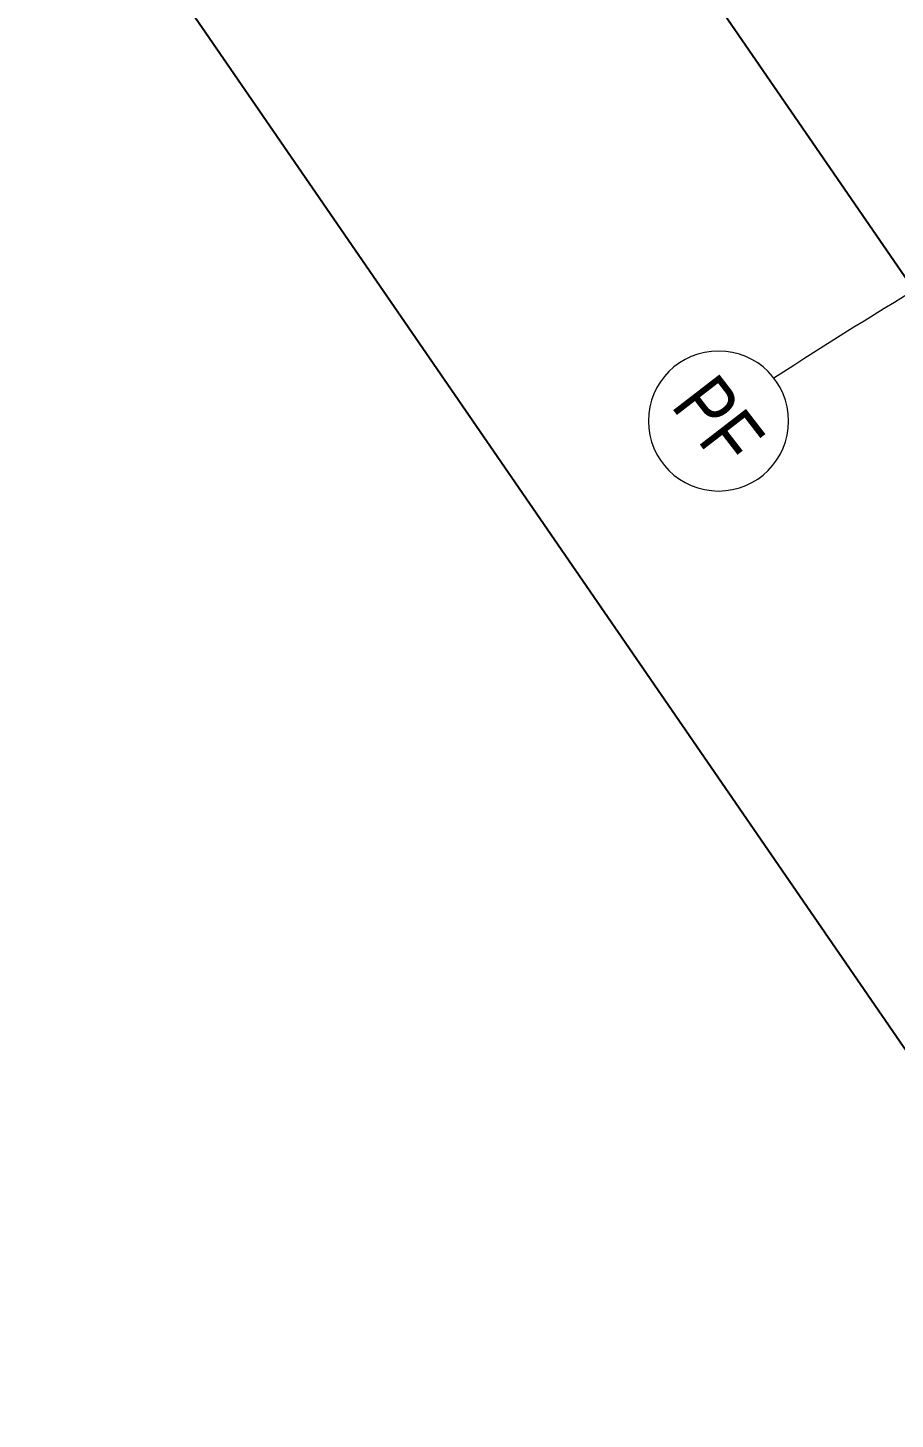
# Model space of a CAD drawing. Header units: millimetres. Extents: x 32582 to 41721, y -247935 to -234947.
# Drawn here: x 32582 to 33622, y -238984 to -237315 of the extents above; entities that cross this region are included whole.
import ezdxf
from ezdxf.enums import TextEntityAlignment as Align

# ---------------------------------------------------------------- set-up
doc = ezdxf.new("R2010")
doc.units = ezdxf.units.MM
doc.header["$LTSCALE"] = 300
doc.header["$MEASUREMENT"] = 0
doc.linetypes.add('DGN Style 4', pattern=[1.902655, 0.950733, -0.475367, 0.001188, -0.475367])
doc.linetypes.add('TDME_Fave_GRID$0$DGN Style 7', pattern=[8.330448, 3.748702, -1.66609, 1.249567, -1.66609])
for name, color, linetype, lineweight in [('G-GRID_A', 1, 'DGN Style 4', 0), ('MINORTEXT', 1, 'Continuous', 13), ('TDME_Fave_GRID$0$A-_ANOTGRID_E-', 8, 'TDME_Fave_GRID$0$DGN Style 7', 13)]:
    doc.layers.add(name, color=color, linetype=linetype, lineweight=lineweight)
doc.styles.add('TDME_Fave_GRID$0$Arial', font='arial.ttf', dxfattribs={"width": 0.8, "height": 2.5})

# ---------------------------------------------------------------- blocks, each defined once
blk = doc.blocks.new('TDME_Fave_GRID$0$(DPA) GRID No1')
at = {"layer": 'TDME_Fave_GRID$0$A-_ANOTGRID_E-', "linetype": 'Continuous'}
blk.add_circle((0, 6), 6, dxfattribs=at)
at = {"layer": 'TDME_Fave_GRID$0$A-_ANOTGRID_E-', "linetype": 'Continuous', "style": 'TDME_Fave_GRID$0$Arial', "width": 0.8, "flags": 8}
blk.add_attdef('GRIDNO', text='', height=5, dxfattribs=at).set_placement((0, 6), align=Align.MIDDLE_CENTER)

msp = doc.modelspace()

# ---------------------------------------------------------------- linework, layer by layer
at = {"layer": 'Defpoints'}
for points in [[(35581.1, -234947.3), (38389.4, -239029.7), (35390.3, -241092.7), (32582, -237010.4)], [(33277.1, -237094.2), (35411.6, -240196.9), (37703.6, -238620.3), (35569.1, -235517.5)]]:
    msp.add_lwpolyline(points, close=True, dxfattribs=at)
at = {"layer": 'G-GRID_A'}
msp.add_arc((36396.6, -242207.5), 5341, 84.3885, 123.1381, dxfattribs=at)

# ---------------------------------------------------------------- block references
at = {"layer": 'TDME_Fave_GRID$0$A-_ANOTGRID_E-'}
ref = msp.add_blockref('TDME_Fave_GRID$0$(DPA) GRID No1', (33476.9, -237735.1), dxfattribs=dict(at, xscale=-14, yscale=14, zscale=14, rotation=127.678566012789))
ref.add_attrib('GRIDNO', 'PF', dxfattribs={"layer": 'MINORTEXT', "linetype": 'Continuous', "height": 70, "rotation": 307.6786, "style": 'TDME_Fave_GRID$0$Arial', "width": 0.8, "flags": 8}).set_placement((33410.4, -237786.5), align=Align.MIDDLE_CENTER)

doc.saveas('drawing.dxf')
